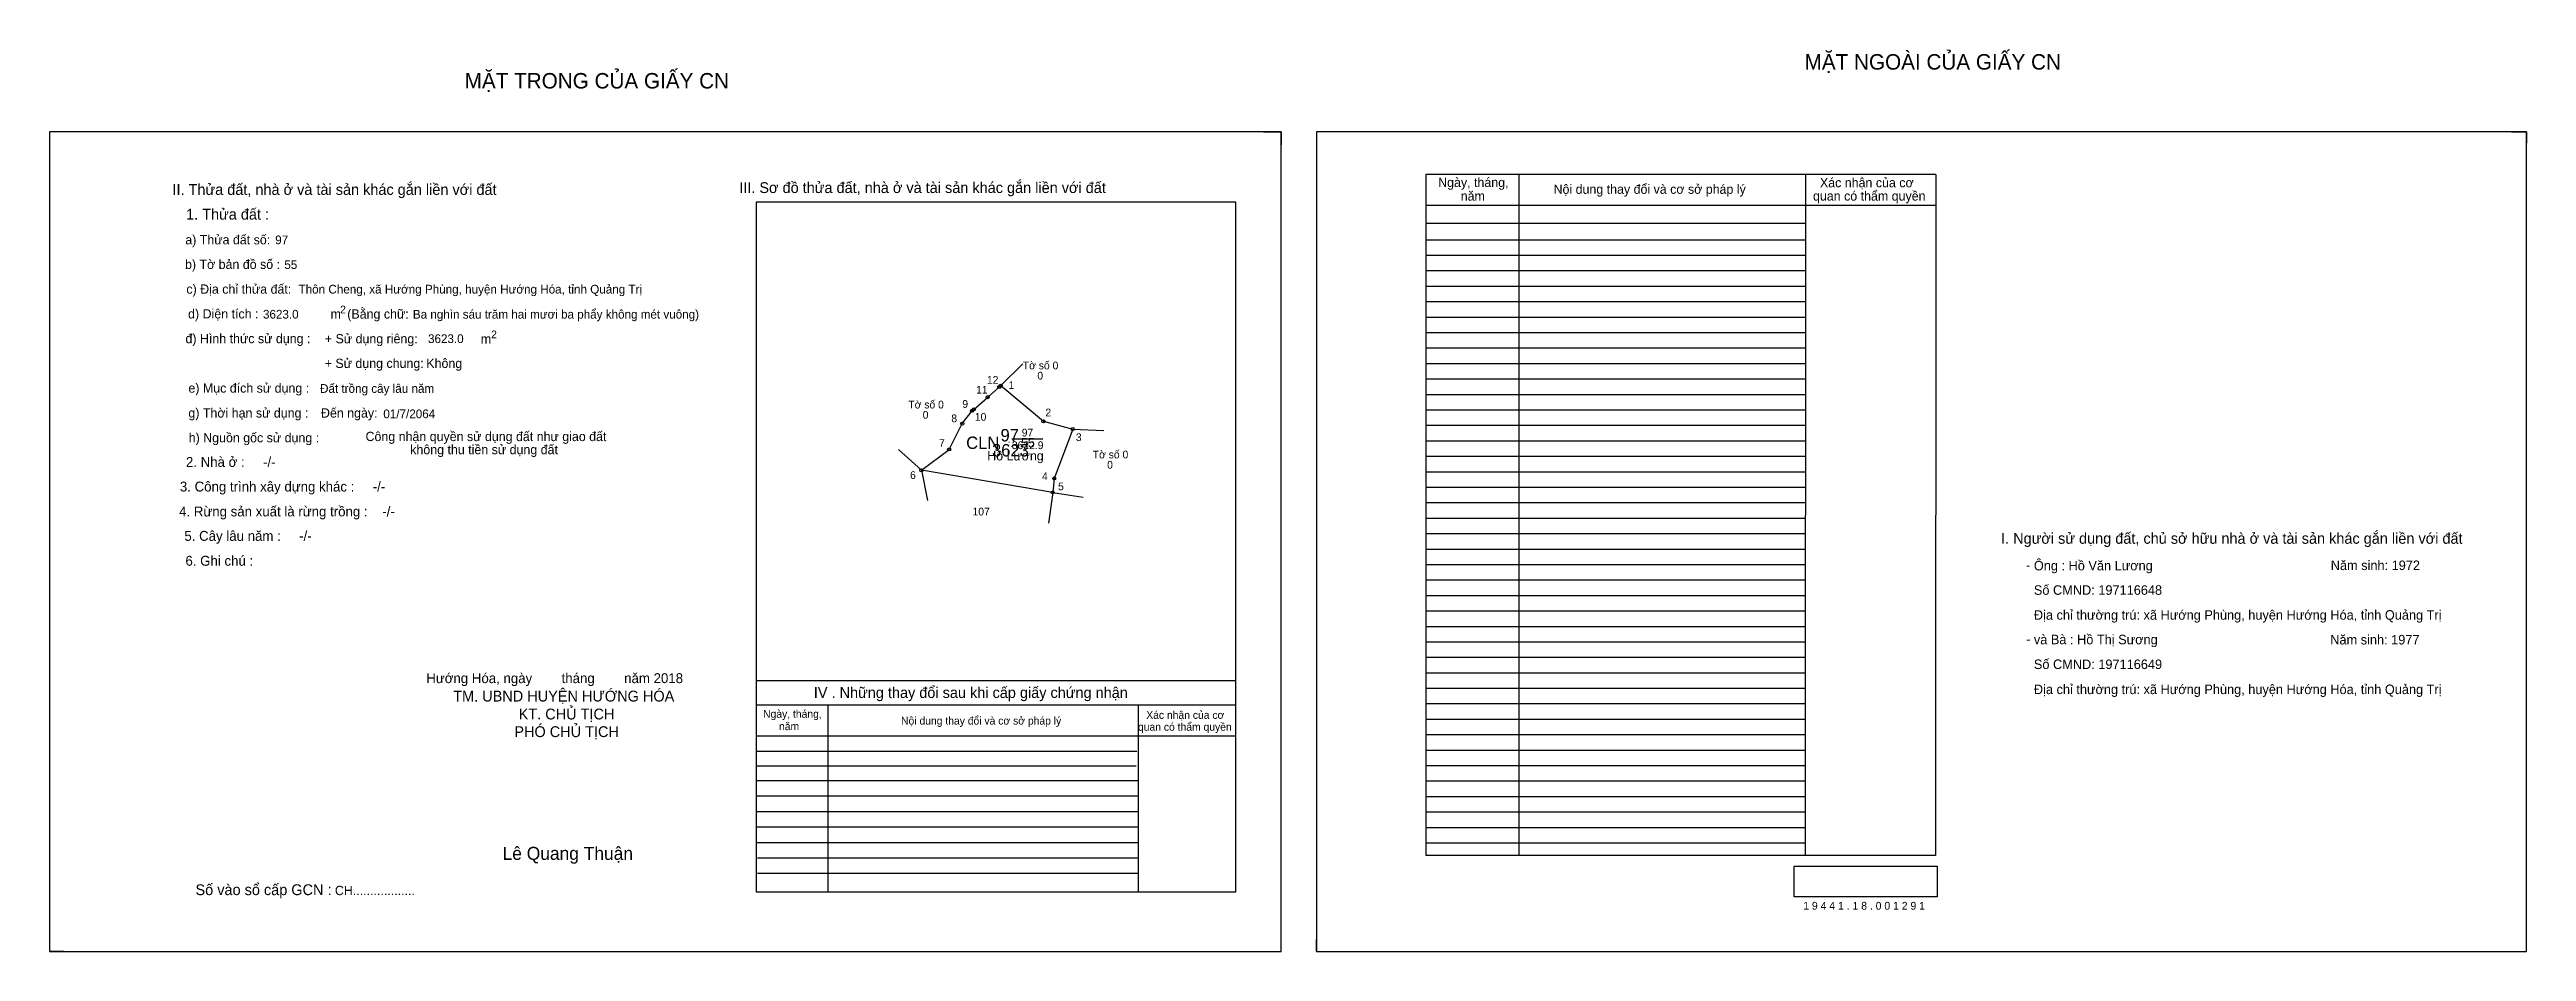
# Model space of a CAD drawing. Extents: x 530948 to 534459, y 1848360 to 1848971.
# Drawn here: x 532858 to 534459, y 1848388 to 1848971 of the extents above.
import ezdxf

# ---------------------------------------------------------------- set-up
doc = ezdxf.new("R2010")
doc.units = 0
for name, color, linetype in [('Default', 7, 'Continuous'), ('Level 10', 7, 'Continuous'), ('Level 11', 7, 'Continuous'), ('Level 13', 7, 'Continuous'), ('Level 2', 7, 'Continuous'), ('Level 27', 7, 'Continuous'), ('Level 3', 7, 'Continuous'), ('Level 36', 7, 'Continuous'), ('Level 4', 7, 'Continuous'), ('Level 5', 7, 'Continuous'), ('Level 55', 7, 'Continuous'), ('Level 6', 7, 'Continuous'), ('Level 7', 7, 'Continuous'), ('Level 8', 7, 'Continuous'), ('Level 9', 7, 'Continuous')]:
    doc.layers.add(name, color=color, linetype=linetype)

msp = doc.modelspace()

# ---------------------------------------------------------------- linework, layer by layer
at = {"layer": 'Level 10'}
for p, q in [((533642.3, 1848918.2), (533653.7, 1848918.2)), ((533653.7, 1848918.2), (533653.7, 1848909.8)), ((534449.1, 1848918.2), (534458.7, 1848918.2)), ((534458.7, 1848918.2), (534458.7, 1848910.8)), ((533455, 1848738.7), (533464, 1848746.6)), ((533439.1, 1848712.8), (533447.6, 1848729.5)), ((533453.9, 1848737.8), (533455, 1848738.7)), ((533506, 1848685), (533421.1, 1848699.3)), ((532857.5, 1848396), (532857.5, 1848388.2)), ((533676.5, 1848388.2), (533676.5, 1848396)), ((532866.7, 1848388.2), (532857.5, 1848388.2)), ((533676.5, 1848388.2), (533683.5, 1848388.2))]:
    msp.add_line(p, q, dxfattribs=at)
for points in [[(532857.5, 1848388.2), (533653.7, 1848388.2), (533653.7, 1848918.2), (532857.5, 1848918.2)], [(533676.5, 1848388.2), (534458.7, 1848388.2), (534458.7, 1848918.2), (533676.5, 1848918.2)], [(533455, 1848738.7), (533464, 1848746.6), (533471.4, 1848753.1), (533472.4, 1848754.1), (533500, 1848731), (533519, 1848726), (533507, 1848694), (533506, 1848685), (533421.1, 1848699.3), (533439.1, 1848712.8), (533447.6, 1848729.5), (533453.9, 1848737.8)]]:
    msp.add_lwpolyline(points, close=True, dxfattribs=at)
at = {"layer": 'Level 11'}
for centre in [(533464, 1848746.6), (533471.4, 1848753.1), (533472.4, 1848754.1), (533447.6, 1848729.5), (533453.9, 1848737.8), (533455, 1848738.7), (533455, 1848738.7), (533500, 1848731), (533439.1, 1848712.8), (533519, 1848726), (533421.1, 1848699.3), (533506, 1848685), (533507, 1848694)]:
    msp.add_circle(centre, 1, dxfattribs=at)
at = {"layer": 'Level 27'}
for p, q in [((533472.4, 1848754.1), (533486.7, 1848768.2)), ((533519, 1848726), (533539, 1848725)), ((533421.1, 1848699.3), (533406.3, 1848712.8)), ((533421.1, 1848699.3), (533425.1, 1848679.7)), ((533506, 1848685), (533503.3, 1848665.2)), ((533506, 1848685), (533525.8, 1848682))]:
    msp.add_line(p, q, dxfattribs=at)
at = {"layer": 'Level 6'}
msp.add_lwpolyline([(533985.4, 1848443.3), (534077.8, 1848443.3), (534077.8, 1848423.4), (533985.4, 1848423.4)], close=True, dxfattribs=at)
at = {"layer": 'Level 7'}
for p, q in [((533992.5, 1848848.2), (533747.3, 1848848.2)), ((533992.5, 1848838.2), (533747.3, 1848838.2)), ((533992.5, 1848828.2), (533747.3, 1848828.2)), ((533992.5, 1848818.2), (533747.3, 1848818.2)), ((533992.5, 1848808.2), (533747.3, 1848808.2)), ((533992.5, 1848798.2), (533747.3, 1848798.2)), ((533992.5, 1848788.2), (533747.3, 1848788.2)), ((533992.5, 1848778.2), (533747.3, 1848778.2)), ((533992.5, 1848768.2), (533747.3, 1848768.2)), ((533992.5, 1848758.2), (533747.3, 1848758.2)), ((533992.5, 1848748.2), (533747.3, 1848748.2)), ((533992.5, 1848738.2), (533747.3, 1848738.2)), ((533992.5, 1848728.2), (533747.3, 1848728.2)), ((533992.5, 1848718.2), (533747.3, 1848718.2)), ((533992.5, 1848708.2), (533747.3, 1848708.2)), ((533992.5, 1848698.2), (533747.3, 1848698.2)), ((533992.5, 1848688.2), (533747.3, 1848688.2)), ((533992.5, 1848678.2), (533747.3, 1848678.2)), ((533992.5, 1848668.2), (533747.3, 1848668.2)), ((533992.5, 1848658.2), (533747.3, 1848658.2)), ((533992.5, 1848648.2), (533747.3, 1848648.2)), ((533992.5, 1848638.2), (533747.3, 1848638.2)), ((533992.5, 1848628.2), (533747.3, 1848628.2)), ((533992.5, 1848618.2), (533747.3, 1848618.2)), ((533992.5, 1848608.2), (533747.3, 1848608.2)), ((533992.5, 1848598.2), (533747.3, 1848598.2)), ((533992.5, 1848588.2), (533747.3, 1848588.2)), ((533992.5, 1848578.2), (533747.3, 1848578.2)), ((533992.5, 1848568.2), (533747.3, 1848568.2)), ((533992.5, 1848558.2), (533747.3, 1848558.2)), ((533992.5, 1848548.2), (533747.3, 1848548.2)), ((533992.5, 1848538.2), (533747.3, 1848538.2)), ((533992.5, 1848528.2), (533747.3, 1848528.2)), ((533560.4, 1848517.5), (533314.3, 1848517.5)), ((533560, 1848508), (533314.3, 1848508)), ((533992.5, 1848518.2), (533747.3, 1848518.2)), ((533992.5, 1848508.2), (533747.3, 1848508.2)), ((533561.3, 1848498.5), (533314.3, 1848498.5)), ((533992.5, 1848498.2), (533747.3, 1848498.2)), ((533561.3, 1848488.5), (533314.3, 1848488.5)), ((533561.3, 1848478.5), (533314.3, 1848478.5)), ((533992.5, 1848488.2), (533747.3, 1848488.2)), ((533992.5, 1848478.2), (533747.3, 1848478.2)), ((533561.3, 1848468.5), (533314.3, 1848468.5)), ((533561.3, 1848458.5), (533314.3, 1848458.5)), ((533992.5, 1848468.2), (533747.3, 1848468.2)), ((533992.5, 1848458.2), (533747.3, 1848458.2)), ((533561.3, 1848448.5), (533315.1, 1848448.5)), ((533561.3, 1848438.5), (533315.1, 1848438.5))]:
    msp.add_line(p, q, dxfattribs=at)
at = {"layer": 'Level 8'}
for p, q in [((534076.9, 1848890.6), (533747.3, 1848890.6)), ((533747.3, 1848890.6), (533747.3, 1848450.2)), ((533807.3, 1848890.6), (533807.3, 1848450.2)), ((533992.6, 1848890.4), (533992.5, 1848450.2)), ((534076.9, 1848890.6), (534076.7, 1848450.2)), ((533624.3, 1848872.8), (533314.3, 1848872.8)), ((533314.3, 1848872.8), (533314.3, 1848426.8)), ((533624.3, 1848426.8), (533624.3, 1848872.8)), ((534076.9, 1848870.6), (533747.3, 1848870.6)), ((533992.5, 1848858.9), (533747.3, 1848858.9)), ((533624.3, 1848563.2), (533314.3, 1848563.2)), ((533624.3, 1848547.4), (533314.3, 1848547.4)), ((533360.6, 1848547.4), (533360.6, 1848426.8)), ((533561.3, 1848547.4), (533561.3, 1848426.8)), ((533624.3, 1848527.4), (533314.3, 1848527.4)), ((534076.7, 1848450.2), (533747.3, 1848450.2)), ((533314.3, 1848426.8), (533624.3, 1848426.8))]:
    msp.add_line(p, q, dxfattribs=at)
at = {"layer": 'Level 9'}
msp.add_line((533479.6, 1848719.6), (533499.6, 1848719.6), dxfattribs=at)

# ---------------------------------------------------------------- texts
at = {"layer": 'Default'}
for s, p in [('e) Mục đích sử dụng :', (532947.3, 1848749.5)), ('g) Thời hạn sử dụng :', (532947.3, 1848733.4)), ('Đến ngày:', (533033, 1848733.4)), ('h) Nguồn gốc sử dụng :', (532947.5, 1848717.4)), ('Công nhận quyền sử dụng đất như giao đất', (533061.8, 1848718.2)), ('không thu tiền sử dụng đất', (533090.7, 1848709.7))]:
    msp.add_text(s, height=6, dxfattribs=at).set_placement(p)
at = {"layer": 'Level 13'}
for s, p in [('.', (533477, 1848717.1)), ('3622.9', (533479.6, 1848713)), ('97', (533486, 1848721.2))]:
    msp.add_text(s, height=5, dxfattribs=at).set_placement(p)
at = {"layer": 'Level 2'}
msp.add_text('Hồ Lương', height=6, dxfattribs=at).set_placement((533463.7, 1848705.7))
at = {"layer": 'Level 3'}
msp.add_text('CLN ', height=8, dxfattribs=at).set_placement((533450.1, 1848713.1))
at = {"layer": 'Level 36'}
for s, p in [('Tờ số 0', (533486.7, 1848764.6)), ('0', (533496.1, 1848758)), ('Tờ số 0', (533412.7, 1848739.3)), ('0', (533422, 1848732.7)), ('Tờ số 0', (533531.9, 1848707)), ('0', (533541.2, 1848700.4)), ('107', (533454.2, 1848670.1))]:
    msp.add_text(s, height=5, dxfattribs=at).set_placement(p)
at = {"layer": 'Level 4'}
msp.add_text('97', height=8, dxfattribs=at).set_placement((533472.3, 1848718))
at = {"layer": 'Level 5'}
msp.add_text('3623', height=8, dxfattribs=at).set_placement((533466.8, 1848708.3))
at = {"layer": 'Level 55'}
for s, height, p in [('11', 0.8, (533463.4, 1848746.6)), ('0', 0.22, (533463.9, 1848746.4)), ('12', 0.8, (533470.8, 1848753.1)), ('0', 0.22, (533471.3, 1848752.9)), ('1', 0.8, (533472.2, 1848754.1)), ('0', 0.22, (533472.4, 1848753.9)), ('0', 0.22, (533472.4, 1848753.9)), ('8', 0.8, (533447.3, 1848729.5)), ('0', 0.22, (533447.5, 1848729.3)), ('9', 0.8, (533453.7, 1848737.8)), ('0', 0.22, (533453.9, 1848737.6)), ('10', 0.8, (533454.5, 1848738.7)), ('0', 0.22, (533455, 1848738.5)), ('2', 0.8, (533499.7, 1848731)), ('0', 0.22, (533499.9, 1848730.8)), ('7', 0.8, (533438.8, 1848712.8)), ('3', 0.8, (533518.8, 1848726)), ('0', 0.22, (533518.9, 1848725.8)), ('0', 0.22, (533518.9, 1848725.8)), ('0', 0.22, (533518.9, 1848725.8)), ('6', 0.8, (533420.8, 1848699.3)), ('107', 0.22, (533420.9, 1848699.1)), ('107', 0.22, (533420.9, 1848699.1)), ('0', 0.22, (533421, 1848699.1)), ('0', 0.22, (533439, 1848712.6)), ('5', 0.8, (533505.7, 1848685)), ('107', 0.22, (533505.8, 1848684.8)), ('107', 0.22, (533505.8, 1848684.8)), ('0', 0.22, (533505.9, 1848684.8)), ('0', 0.22, (533505.9, 1848684.8)), ('4', 0.8, (533506.7, 1848694)), ('0', 0.22, (533506.9, 1848693.8)), ('0', 0.22, (533506.9, 1848693.8))]:
    msp.add_text(s, height=height, dxfattribs=at).set_placement(p)
at = {"layer": 'Level 6'}
for s, height, p in [('97', 5.63, (533003.4, 1848845.5)), ('55', 5.63, (533009.3, 1848829.5)), ('Thôn Cheng, xã Hướng Phùng, huyện Hướng Hóa, tỉnh Quảng Trị', 5.64, (533018.5, 1848813.6)), ('3623.0', 5.63, (532995.5, 1848797.4)), ('Ba nghìn sáu trăm hai mươi ba phẩy không mét vuông)', 5.632, (533092.4, 1848797.4)), ('3623.0', 5.63, (533102.2, 1848781.6)), ('Đất trồng cây lâu năm', 5.64, (533032.4, 1848749.4)), ('01/7/2064', 5.64, (533073.3, 1848733)), ('Ông : Hồ Văn Lương', 6.16, (534140.3, 1848634.6)), ('Năm sinh: 1972', 6.16, (534332.2, 1848634.8)), ('Số CMND: 197116648', 6.16, (534140.3, 1848618.8)), ('Địa chỉ thường trú: xã Hướng Phùng, huyện Hướng Hóa, tỉnh Quảng Trị', 6.16, (534140.3, 1848602.7)), ('và Bà : Hồ Thị Sương', 6.16, (534140.3, 1848586.8)), ('Năm sinh: 1977', 6.16, (534331.9, 1848586.7)), ('Số CMND: 197116649', 6.16, (534140.3, 1848570.8)), ('Địa chỉ thường trú: xã Hướng Phùng, huyện Hướng Hóa, tỉnh Quảng Trị', 6.16, (534140.3, 1848554.6)), ('1 9 4 4 1 . 1 8 . 0 0 1 2 9 1', 5.04, (533991.2, 1848415.2))]:
    msp.add_text(s, height=height, dxfattribs=at).set_placement(p)
at = {"layer": 'Level 7'}
for s, height, p in [('MẶT NGOÀI CỦA GIẤY CN', 10, (533992.1, 1848958.4)), ('MẶT TRONG CỦA GIẤY CN', 10, (533125.9, 1848946.2)), ('II. Thửa đất, nhà ở và tài sản khác gắn liền với đất', 7, (532937, 1848877.4)), ('III. Sơ đồ thửa đất, nhà ở và tài sản khác gắn liền với đất', 7, (533303.4, 1848878.6)), ('Ngày, tháng,', 6, (533755.2, 1848882.5)), ('năm', 6, (533769.8, 1848873.7)), ('Nội dung thay đổi và cơ sở pháp lý', 6, (533829.8, 1848878.1)), (' quan có thẩm quyền', 6, (533995.3, 1848873.7)), ('Xác nhận của cơ', 6, (534002, 1848882.3)), ('1. Thửa đất :', 7, (532945.8, 1848861.4)), ('a) Thửa đất số:', 6, (532945.3, 1848845.4)), ('b) Tờ bản đồ số :', 6, (532945.1, 1848829.5)), ('c) Địa chỉ thửa đất:', 6, (532946, 1848813.5)), ('d) Diện tích :', 6, (532947.1, 1848797.5)), ('m', 6, (533039.2, 1848797.4)), ('2', 5, (533045.4, 1848800.8)), ('(Bằng chữ:', 6, (533050, 1848797.4)), ('đ) Hình thức sử dụng :', 6, (532945.4, 1848781.5)), ('+ Sử dụng riêng:', 6, (533035.5, 1848781.4)), ('m', 6, (533136.3, 1848781.3)), ('2', 5, (533143, 1848784.7)), ('+ Sử dụng chung:', 6, (533035.4, 1848765.5)), ('Không', 6, (533101.1, 1848765.5)), ('55', 6, (533485.5, 1848714.1)), ('2. Nhà ở :     -/-', 6.4, (532945.7, 1848701.5)), ('3. Công trình xây dựng khác :     -/-', 6.4, (532941.8, 1848685.6)), ('4. Rừng sản xuất là rừng trồng :    -/-', 6.4, (532941.3, 1848669.5)), ('5. Cây lâu năm :     -/-', 6.4, (532944.7, 1848653.7)), ('I. Người sử dụng đất, chủ sở hữu nhà ở và tài sản khác gắn liền với đất', 7, (534119.1, 1848651.8)), ('6. Ghi chú :', 6.4, (532945.4, 1848637.6)), ('-', 6.4, (534135.2, 1848634.8)), ('-', 6.4, (534135.3, 1848587)), ('Hướng Hóa, ngày        tháng        năm 2018', 6.4, (533101.1, 1848561.7)), ('TM. UBND HUYỆN HƯỚNG HÓA', 7, (533118.5, 1848549.8)), ('IV . Những thay đổi sau khi cấp giấy chứng nhận', 7, (533351.6, 1848552.1)), ('KT. CHỦ TỊCH', 7, (533160.8, 1848538.2)), ('Ngày, tháng,', 5, (533318.8, 1848539.3)), ('Nội dung thay đổi và cơ sở pháp lý', 5, (533408, 1848534.9)), ('Xác nhận của cơ', 5, (533566.5, 1848538.6)), ('PHÓ CHỦ TỊCH', 7, (533158, 1848526.8)), ('năm', 5, (533329.1, 1848531.3)), (' quan có thẩm quyền', 5, (533559.3, 1848530.9)), ('Lê Quang Thuận', 8.4, (533150.4, 1848447.4)), ('Số vào sổ cấp GCN :', 7, (532951.9, 1848424.6)), ('CH..................', 6, (533042, 1848424.6))]:
    msp.add_text(s, height=height, dxfattribs=at).set_placement(p)
at = {"layer": 'Level 9'}
for s, p in [('11', (533456.5, 1848748.9)), ('12', (533463.5, 1848755.3)), ('1', (533477.5, 1848751.9)), ('8', (533440.5, 1848730.4)), ('9', (533447.6, 1848739.7)), ('10', (533455.7, 1848731.4)), ('2', (533501.3, 1848734.2)), ('7', (533432.5, 1848714.4)), ('3', (533521, 1848718.2)), ('6', (533413.8, 1848693.7)), ('4', (533499.1, 1848693)), ('5', (533509.5, 1848686.4))]:
    msp.add_text(s, height=5, dxfattribs=at).set_placement(p)

doc.saveas('drawing.dxf')
